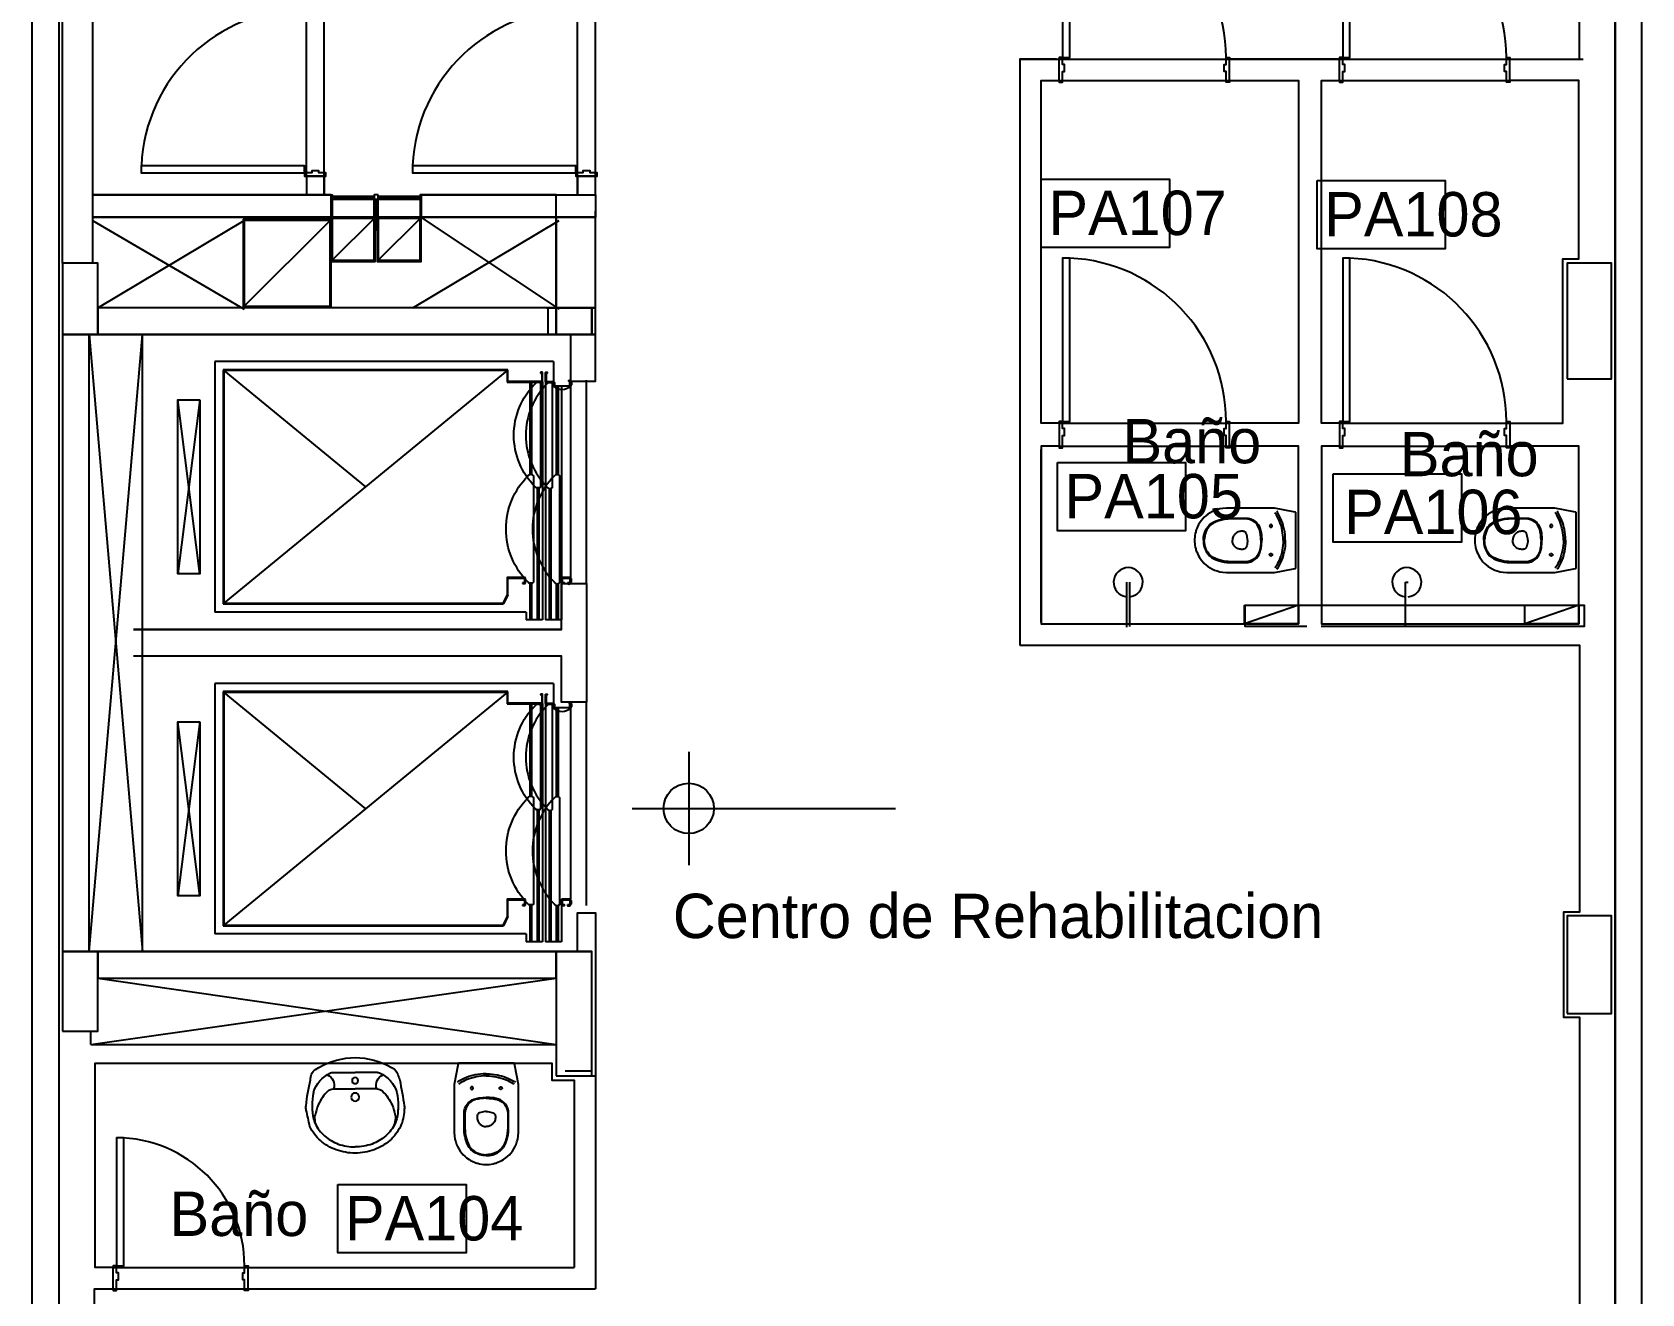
# Model space of a CAD drawing. Header units: millimetres. Extents: x 1473.7 to 1568.7, y 1808.4 to 1881.8.
# Drawn here: x 1500.62 to 1509.68, y 1859.52 to 1866.63 of the extents above; entities that cross this region are included whole.
import ezdxf

# ---------------------------------------------------------------- set-up
doc = ezdxf.new("R2010")
doc.units = ezdxf.units.MM
doc.layers.get('0').update_dxf_attribs({"linetype": 'CONTINUOUS'})
for name, color, linetype in [('0-COTAS-NIVEL', 8, 'CONTINUOUS'), ('0-OBSERVACIONES', 6, 'CONTINUOUS'), ('0000-TEXTO', 7, 'CONTINUOUS'), ('00000-CROQUIS', 6, 'CONTINUOUS'), ('10-CARP-HOJA-PUER', 4, 'CONTINUOUS'), ('10-CARP-MARC', 2, 'CONTINUOUS'), ('10-CARP-SLIA', 14, 'CONTINUOUS'), ('AR - ASCENSOR', 1, 'CONTINUOUS'), ('AR - CAJAS', 1, 'CONTINUOUS'), ('AR - CARPINTERIA 1', 1, 'CONTINUOUS'), ('AR - INST. SANITARIA', 2, 'CONTINUOUS'), ('AR - LADRILLO VISTO', 3, 'CONTINUOUS'), ('AR - PROYECCION 1', 2, 'CONTINUOUS'), ('AR - PROYECCION 2', 1, 'CONTINUOUS'), ('AR - REVESTIMIENTO', 21, 'CONTINUOUS'), ('AR - REVOQUE', 8, 'CONTINUOUS'), ('AV-HUMO', 6, 'CONTINUOUS'), ('AV-PLENO', 9, 'CONTINUOUS'), ('ELEVADOR', 4, 'CONTINUOUS'), ('ES - LINEA OFICIAL', 6, 'CONTINUOUS'), ('ES-COLUMNAS', 5, 'CONTINUOUS'), ('ES-TABIQUES', 5, 'CONTINUOUS'), ('ESTRUCTURA', 3, 'CONTINUOUS'), ('MURO', 7, 'CONTINUOUS'), ('Sanitario_Detalle', 8, 'CONTINUOUS'), ('TEXTO', 7, 'CONTINUOUS')]:
    doc.layers.add(name, color=color, linetype=linetype)

# ---------------------------------------------------------------- blocks, each defined once
blk = doc.blocks.new('Puerta 96.1')
at = {"layer": '10-CARP-HOJA-PUER', "linetype": 'CONTINUOUS'}
blk.add_lwpolyline([(0.02, 0.11), (0.06, 0.11), (0.06, 1.03), (0.02, 1.03), (0.02, 0.11)], dxfattribs=at)
at = {"layer": '10-CARP-MARC', "linetype": 'CONTINUOUS'}
for points in [[(0, 0), (0, -0.01), (0.02, -0.01), (0.02, 0.03), (0.03, 0.03), (0.03, 0.07), (0.02, 0.07), (0.02, 0.11), (0, 0.11), (0, 0.1)], [(0.96, 0), (0.96, -0.01), (0.94, -0.01), (0.94, 0.03), (0.93, 0.03), (0.93, 0.07), (0.94, 0.07), (0.94, 0.11), (0.96, 0.11), (0.96, 0.1)]]:
    blk.add_lwpolyline(points, dxfattribs=at)
at = {"layer": '10-CARP-SLIA', "linetype": 'CONTINUOUS'}
for p, q in [((0, 0.1), (0.96, 0.1)), ((0, 0), (0.96, 0))]:
    blk.add_line(p, q, dxfattribs=at)
blk.add_arc((0.019952, 0.109981), 0.920048, 0.00121, 87.505209, dxfattribs=at)
blk = doc.blocks.new('Puerta 76.1')
at = {"layer": '10-CARP-HOJA-PUER', "linetype": 'CONTINUOUS'}
blk.add_lwpolyline([(0.02, 0.13), (0.06, 0.13), (0.06, 0.85), (0.02, 0.85), (0.02, 0.13)], dxfattribs=at)
at = {"layer": '10-CARP-MARC', "linetype": 'CONTINUOUS'}
for points in [[(0, 0), (0, -0.01), (0.02, -0.01), (0.02, 0.05), (0.03, 0.05), (0.03, 0.09), (0.02, 0.09), (0.02, 0.13), (0, 0.13), (0, 0.12)], [(0.76, 0), (0.76, -0.01), (0.74, -0.01), (0.74, 0.05), (0.73, 0.05), (0.73, 0.09), (0.74, 0.09), (0.74, 0.13), (0.76, 0.13), (0.76, 0.12)]]:
    blk.add_lwpolyline(points, dxfattribs=at)
at = {"layer": '10-CARP-SLIA', "linetype": 'CONTINUOUS'}
for p, q in [((0, 0.12), (0.76, 0.12)), ((0, 0), (0.76, 0))]:
    blk.add_line(p, q, dxfattribs=at)
blk.add_arc((0.02, 0.13), 0.72, 0, 90, dxfattribs=at)
blk = doc.blocks.new('Puerta 96.2')
at = {"layer": '10-CARP-HOJA-PUER', "linetype": 'CONTINUOUS'}
blk.add_lwpolyline([(0.02, 0.13), (0.06, 0.13), (0.06, 1.05), (0.02, 1.05), (0.02, 0.13)], dxfattribs=at)
at = {"layer": '10-CARP-MARC', "linetype": 'CONTINUOUS'}
for points in [[(0, 0), (0, -0.01), (0.02, -0.01), (0.02, 0.05), (0.03, 0.05), (0.03, 0.09), (0.02, 0.09), (0.02, 0.13), (0, 0.13), (0, 0.12)], [(0.96, 0), (0.96, -0.01), (0.94, -0.01), (0.94, 0.05), (0.93, 0.05), (0.93, 0.09), (0.94, 0.09), (0.94, 0.13), (0.96, 0.13), (0.96, 0.12)]]:
    blk.add_lwpolyline(points, dxfattribs=at)
at = {"layer": '10-CARP-SLIA', "linetype": 'CONTINUOUS'}
for p, q in [((0, 0.12), (0.96, 0.12)), ((0, 0), (0.96, 0))]:
    blk.add_line(p, q, dxfattribs=at)
blk.add_arc((0.019952, 0.129981), 0.920048, 0.00121, 87.505209, dxfattribs=at)
blk = doc.blocks.new('Puerta 96.3')
at = {"layer": '10-CARP-HOJA-PUER', "linetype": 'CONTINUOUS'}
blk.add_lwpolyline([(0.02, 0.14), (0.06, 0.14), (0.06, 1.06), (0.02, 1.06), (0.02, 0.14)], dxfattribs=at)
at = {"layer": '10-CARP-MARC', "linetype": 'CONTINUOUS'}
for points in [[(0, 0), (0, -0.01), (0.02, -0.01), (0.02, 0.06), (0.03, 0.06), (0.03, 0.1), (0.02, 0.1), (0.02, 0.14), (0, 0.14), (0, 0.13)], [(0.96, 0), (0.96, -0.01), (0.94, -0.01), (0.94, 0.06), (0.93, 0.06), (0.93, 0.1), (0.94, 0.1), (0.94, 0.14), (0.96, 0.14), (0.96, 0.13)]]:
    blk.add_lwpolyline(points, dxfattribs=at)
at = {"layer": '10-CARP-SLIA', "linetype": 'CONTINUOUS'}
for p, q in [((0, 0.13), (0.96, 0.13)), ((0, 0), (0.96, 0))]:
    blk.add_line(p, q, dxfattribs=at)
blk.add_arc((0.019952, 0.139981), 0.920048, 0.00121, 87.505209, dxfattribs=at)
blk = doc.blocks.new('NIVEL')
at = {"layer": '0-COTAS-NIVEL'}
for p, q in [((0, 0.19519), (0, -0.19519)), ((-0.19519, 0), (0.711572, 0))]:
    blk.add_line(p, q, dxfattribs=at)
blk.add_circle((0, 0), 0.086751, dxfattribs=at)
blk = doc.blocks.new('s_LavMono')
blk.add_lwpolyline([(-0.177466, 0, 0.27095), (0.177466, 0, 0.041198), (0.194898, 0.010194, 0.087147), (0.218258, 0.061123, 0.014423), (0.240622, 0.188455, 0.110985), (0.24, 0.21, 0.102819), (0.22226, 0.288935, 0.093047), (0.169706, 0.358492, 0.087147), (0.093257, 0.403621, 0.087147), (0, 0.42, 0.093047), (-0.093257, 0.403621, 0.102819), (-0.169706, 0.358492, 0.110985), (-0.22226, 0.288935, -0.014423), (-0.24, 0.21, 0.087147), (-0.240622, 0.188455, 0.041198), (-0.218258, 0.061123, 0.27095), (-0.194898, 0.010194), (-0.177466, 0)], format="xyb", close=True)
at = {"layer": 'Sanitario_Detalle'}
for p, q in [((-0.106065, 0.105), (0, 0.105)), ((0.106065, 0.105), (0, 0.105)), ((-0.109754, 0.025), (0, 0.025)), ((0.109754, 0.025), (0, 0.025))]:
    blk.add_line(p, q, dxfattribs=at)
for points in [[(-0.209998, 0.209155, -0.11237), (-0.195145, 0.276099, -0.102819), (-0.14995, 0.335915, -0.093047), (-0.083035, 0.375417, -0.087147), (0, 0.39, -0.087147)], [(0.209998, 0.209155, 0.11237), (0.195145, 0.276099, 0.102819), (0.14995, 0.335915, 0.093047), (0.083035, 0.375417, 0.087147), (0, 0.39, 0.087147)], [(-0.205826, 0.245668, -0.000644), (-0.205677, 0.246541, -0.000644)], [(0.205826, 0.245668, 0.000644), (0.205677, 0.246541, 0.000644)], [(-0.204273, 0.122702, -0.048163), (-0.210622, 0.188455, -0.015067), (-0.209998, 0.209155, -0.015067)], [(-0.134258, 0.116625, -0.092164), (-0.180769, 0.183914, -0.064814), (-0.196027, 0.234757, -0.064814)], [(0.134258, 0.116625, 0.092164), (0.180769, 0.183914, 0.064814), (0.196027, 0.234757, 0.064814)], [(0.204273, 0.122702, 0.048163), (0.210622, 0.188455, 0.015067), (0.209998, 0.209155, 0.015067)]]:
    blk.add_lwpolyline(points, format="xyb", dxfattribs=at)
for centre, radius in [((0, 0.145322), 0.02), ((0, 0.064151), 0.015)]:
    blk.add_circle(centre, radius, dxfattribs=at)
for centre, radius, start, end in [((-0.107207, 0.249282), 0.09, 146.498415, 189.287762), ((0.107207, 0.249282), 0.09, 350.712238, 33.501585), ((-0.05968, 0.165122), 0.150687, 196.350388, 246.340308), ((-0.157063, 0.08655), 0.054233, 291.277313, 19.888798), ((-0.106065, 0.145), 0.04, 225.184262, 270), ((0.157063, 0.08655), 0.054233, 160.111202, 248.722687), ((0.106065, 0.145), 0.04, 270, 314.815738), ((0.05968, 0.165122), 0.150687, 293.659692, 343.649612), ((-0.110119, 0.05), 0.025, 246.340332, 270.288391), ((-0.109754, 0.115), 0.09, 269.509254, 270.000036), ((0.109754, 0.115), 0.09, 269.999964, 270.490746), ((0.110119, 0.05), 0.025, 269.711609, 293.659668)]:
    blk.add_arc(centre, radius, start, end, dxfattribs=at)
blk = doc.blocks.new('RCPLS004')
for p, q in [((-0.124182, -0.085575), (-0.135621, -0.090996)), ((-0.110949, -0.080011), (-0.124182, -0.085575)), ((-0.097979, -0.075253), (-0.110949, -0.080011)), ((-0.096744, -0.087525), (-0.108353, -0.091891)), ((-0.085539, -0.071305), (-0.097979, -0.075253)), ((-0.083423, -0.083193), (-0.096744, -0.087525)), ((-0.074913, -0.068391), (-0.085539, -0.071305)), ((-0.06913, -0.079316), (-0.083423, -0.083193)), ((-0.062185, -0.065438), (-0.074913, -0.068391)), ((-0.056178, -0.076464), (-0.06913, -0.079316)), ((-0.046976, -0.062656), (-0.062185, -0.065438)), ((-0.043147, -0.07421), (-0.056178, -0.076464)), ((-0.033426, -0.060845), (-0.046976, -0.062656)), ((-0.029119, -0.072457), (-0.043147, -0.07421)), ((-0.018199, -0.059545), (-0.033426, -0.060845)), ((-0.015985, -0.071438), (-0.029119, -0.072457)), ((0, -0.059), (-0.018199, -0.059545)), ((0, -0.071), (-0.015985, -0.071438)), ((0, -0.059), (0.018199, -0.059545)), ((0, -0.071), (0.015985, -0.071438)), ((0.015985, -0.071438), (0.029119, -0.072457)), ((0.018199, -0.059545), (0.033426, -0.060845)), ((0.029119, -0.072457), (0.043147, -0.07421)), ((0.033426, -0.060845), (0.046976, -0.062656)), ((0.043147, -0.07421), (0.056178, -0.076464)), ((0.046976, -0.062656), (0.062185, -0.065438)), ((0.056178, -0.076464), (0.06913, -0.079316)), ((0.062185, -0.065438), (0.074913, -0.068391)), ((0.06913, -0.079316), (0.083423, -0.083193)), ((0.074913, -0.068391), (0.085539, -0.071305)), ((0.083423, -0.083193), (0.096744, -0.087525)), ((0.085539, -0.071305), (0.097979, -0.075253)), ((0.096744, -0.087525), (0.108353, -0.091891)), ((0.097979, -0.075253), (0.110949, -0.080011)), ((0.110949, -0.080011), (0.124182, -0.085575)), ((0.124182, -0.085575), (0.135621, -0.090996)), ((-0.158103, -0.103448), (-0.163602, -0.106888)), ((-0.147335, -0.097174), (-0.158103, -0.103448)), ((-0.151402, -0.113418), (-0.157098, -0.116972)), ((-0.142725, -0.108344), (-0.151402, -0.113418)), ((-0.135621, -0.090996), (-0.147335, -0.097174)), ((-0.131151, -0.102179), (-0.142725, -0.108344)), ((-0.120804, -0.097217), (-0.131151, -0.102179)), ((-0.108353, -0.091891), (-0.120804, -0.097217)), ((-0.088322, -0.138375), (-0.0885, -0.140043)), ((-0.0885, -0.140043), (-0.088342, -0.14153)), ((-0.088342, -0.14153), (-0.087821, -0.143117)), ((-0.087768, -0.136768), (-0.088322, -0.138375)), ((-0.087821, -0.143117), (-0.086955, -0.14456)), ((-0.086964, -0.135453), (-0.087768, -0.136768)), ((-0.085938, -0.134355), (-0.086964, -0.135453)), ((-0.086955, -0.14456), (-0.086041, -0.145553)), ((-0.086041, -0.145553), (-0.084883, -0.146416)), ((-0.08473, -0.133493), (-0.085938, -0.134355)), ((-0.084883, -0.146416), (-0.083523, -0.147063)), ((-0.083077, -0.132793), (-0.08473, -0.133493)), ((-0.083523, -0.147063), (-0.0821, -0.147419)), ((-0.081, -0.1325), (-0.083077, -0.132793)), ((-0.0821, -0.147419), (-0.080907, -0.147499)), ((-0.07927, -0.132702), (-0.081, -0.1325)), ((-0.080907, -0.147499), (-0.07949, -0.147346)), ((-0.07949, -0.147346), (-0.077884, -0.146822)), ((-0.077873, -0.133183), (-0.07927, -0.132702)), ((-0.077884, -0.146822), (-0.076531, -0.146023)), ((-0.076604, -0.133923), (-0.077873, -0.133183)), ((-0.075515, -0.134885), (-0.076604, -0.133923)), ((-0.076531, -0.146023), (-0.07548, -0.145077)), ((-0.074542, -0.136187), (-0.075515, -0.134885)), ((-0.07548, -0.145077), (-0.074435, -0.143627)), ((-0.073907, -0.137563), (-0.074542, -0.136187)), ((-0.074435, -0.143627), (-0.073831, -0.142203)), ((-0.073552, -0.139119), (-0.073907, -0.137563)), ((-0.073831, -0.142203), (-0.073523, -0.140584)), ((-0.073523, -0.140584), (-0.073552, -0.139119)), ((0.073523, -0.140584), (0.073552, -0.139119)), ((0.073831, -0.142203), (0.073523, -0.140584)), ((0.073552, -0.139119), (0.073907, -0.137563)), ((0.074435, -0.143627), (0.073831, -0.142203)), ((0.073907, -0.137563), (0.074542, -0.136187)), ((0.07548, -0.145077), (0.074435, -0.143627)), ((0.074542, -0.136187), (0.075515, -0.134885)), ((0.076531, -0.146023), (0.07548, -0.145077)), ((0.075515, -0.134885), (0.076604, -0.133923)), ((0.077884, -0.146822), (0.076531, -0.146023)), ((0.076604, -0.133923), (0.077873, -0.133183)), ((0.077873, -0.133183), (0.07927, -0.132702)), ((0.07949, -0.147346), (0.077884, -0.146822)), ((0.07927, -0.132702), (0.081, -0.1325)), ((0.080907, -0.147499), (0.07949, -0.147346)), ((0.0821, -0.147419), (0.080907, -0.147499)), ((0.081, -0.1325), (0.083077, -0.132793)), ((0.083523, -0.147063), (0.0821, -0.147419)), ((0.083077, -0.132793), (0.08473, -0.133493)), ((0.084883, -0.146416), (0.083523, -0.147063)), ((0.08473, -0.133493), (0.085938, -0.134355)), ((0.086041, -0.145553), (0.084883, -0.146416)), ((0.085938, -0.134355), (0.086964, -0.135453)), ((0.086955, -0.14456), (0.086041, -0.145553)), ((0.087821, -0.143117), (0.086955, -0.14456)), ((0.086964, -0.135453), (0.087768, -0.136768)), ((0.087768, -0.136768), (0.088322, -0.138375)), ((0.088342, -0.14153), (0.087821, -0.143117)), ((0.088322, -0.138375), (0.0885, -0.140043)), ((0.0885, -0.140043), (0.088342, -0.14153)), ((0.108353, -0.091891), (0.120804, -0.097217)), ((0.120804, -0.097217), (0.131151, -0.102179)), ((0.131151, -0.102179), (0.142725, -0.108344)), ((0.135621, -0.090996), (0.147335, -0.097174)), ((0.142725, -0.108344), (0.151402, -0.113418)), ((0.147335, -0.097174), (0.158103, -0.103448)), ((0.151402, -0.113418), (0.157098, -0.116972)), ((0.158103, -0.103448), (0.163602, -0.106888)), ((-0.1255, -0.282118), (-0.124222, -0.267431)), ((-0.124222, -0.267431), (-0.12055, -0.253534)), ((-0.12055, -0.253534), (-0.115124, -0.241421)), ((-0.119449, -0.269195), (-0.1205, -0.282118)), ((-0.117825, -0.261603), (-0.119449, -0.269195)), ((-0.11394, -0.25039), (-0.117825, -0.261603)), ((-0.115124, -0.241421), (-0.107735, -0.230113)), ((-0.108595, -0.240129), (-0.11394, -0.25039)), ((-0.1017, -0.230596), (-0.108595, -0.240129)), ((-0.107735, -0.230113), (-0.099559, -0.220986)), ((-0.09449, -0.223083), (-0.1017, -0.230596)), ((-0.099559, -0.220986), (-0.08942, -0.212606)), ((-0.086469, -0.216644), (-0.09449, -0.223083)), ((-0.08942, -0.212606), (-0.080024, -0.206865)), ((-0.073759, -0.209359), (-0.086469, -0.216644)), ((-0.080024, -0.206865), (-0.069327, -0.202155)), ((-0.060887, -0.204759), (-0.073759, -0.209359)), ((-0.069327, -0.202155), (-0.055138, -0.198213)), ((-0.046105, -0.201418), (-0.060887, -0.204759)), ((-0.055138, -0.198213), (-0.041617, -0.19552)), ((-0.031523, -0.199055), (-0.046105, -0.201418)), ((-0.041617, -0.19552), (-0.029962, -0.193818)), ((-0.016661, -0.197572), (-0.031523, -0.199055)), ((-0.029962, -0.193818), (-0.018882, -0.19272)), ((-0.018882, -0.19272), (-0.008623, -0.19215)), ((0, -0.197), (-0.016661, -0.197572)), ((-0.008623, -0.19215), (0, -0.192)), ((0.008623, -0.19215), (0, -0.192)), ((0, -0.197), (0.016661, -0.197572)), ((0.018882, -0.19272), (0.008623, -0.19215)), ((0.016661, -0.197572), (0.031523, -0.199055)), ((0.029962, -0.193818), (0.018882, -0.19272)), ((0.041617, -0.19552), (0.029962, -0.193818)), ((0.031523, -0.199055), (0.046105, -0.201418)), ((0.055138, -0.198213), (0.041617, -0.19552)), ((0.046105, -0.201418), (0.060887, -0.204759)), ((0.069327, -0.202155), (0.055138, -0.198213)), ((0.060887, -0.204759), (0.073759, -0.209359)), ((0.080024, -0.206865), (0.069327, -0.202155)), ((0.073759, -0.209359), (0.086469, -0.216644)), ((0.08942, -0.212606), (0.080024, -0.206865)), ((0.086469, -0.216644), (0.09449, -0.223083)), ((0.099559, -0.220986), (0.08942, -0.212606)), ((0.09449, -0.223083), (0.1017, -0.230596)), ((0.107735, -0.230113), (0.099559, -0.220986)), ((0.1017, -0.230596), (0.108595, -0.240129)), ((0.115124, -0.241421), (0.107735, -0.230113)), ((0.108595, -0.240129), (0.11394, -0.25039)), ((0.11394, -0.25039), (0.117825, -0.261603)), ((0.12055, -0.253534), (0.115124, -0.241421)), ((0.117825, -0.261603), (0.119449, -0.269195)), ((0.119449, -0.269195), (0.1205, -0.282118)), ((0.124222, -0.267431), (0.12055, -0.253534)), ((0.1255, -0.282118), (0.124222, -0.267431)), ((-0.1255, -0.363299), (-0.1255, -0.282118)), ((-0.1205, -0.282118), (-0.1205, -0.363299)), ((-0.050528, -0.293518), (-0.051, -0.297838)), ((-0.051, -0.297838), (-0.051, -0.307)), ((-0.051, -0.307), (-0.050533, -0.31307)), ((-0.050533, -0.31307), (-0.049658, -0.317777)), ((-0.048934, -0.288984), (-0.050528, -0.293518)), ((-0.049658, -0.317777), (-0.047921, -0.323587)), ((-0.046264, -0.284915), (-0.048934, -0.288984)), ((-0.047921, -0.323587), (-0.045265, -0.329615)), ((-0.043185, -0.281978), (-0.046264, -0.284915)), ((-0.045265, -0.329615), (-0.042318, -0.33457)), ((-0.0385, -0.279298), (-0.043185, -0.281978)), ((-0.042318, -0.33457), (-0.039057, -0.338892)), ((-0.039057, -0.338892), (-0.036654, -0.341551)), ((-0.030225, -0.276434), (-0.0385, -0.279298)), ((-0.036654, -0.341551), (-0.033718, -0.344346)), ((-0.033718, -0.344346), (-0.029439, -0.347717)), ((-0.02315, -0.274578), (-0.030225, -0.276434)), ((-0.029439, -0.347717), (-0.024913, -0.350562)), ((-0.024913, -0.350562), (-0.020674, -0.352673)), ((-0.015895, -0.273207), (-0.02315, -0.274578)), ((-0.020674, -0.352673), (-0.015702, -0.354563)), ((-0.008285, -0.272326), (-0.015895, -0.273207)), ((-0.015702, -0.354563), (-0.010342, -0.355968)), ((-0.010342, -0.355968), (-0.004643, -0.356801)), ((0, -0.272), (-0.008285, -0.272326)), ((-0.004643, -0.356801), (0, -0.357)), ((0, -0.272), (0.008285, -0.272326)), ((0.004643, -0.356801), (0, -0.357)), ((0.010342, -0.355968), (0.004643, -0.356801)), ((0.008285, -0.272326), (0.015895, -0.273207)), ((0.015702, -0.354563), (0.010342, -0.355968)), ((0.020674, -0.352673), (0.015702, -0.354563)), ((0.015895, -0.273207), (0.02315, -0.274578)), ((0.024913, -0.350562), (0.020674, -0.352673)), ((0.02315, -0.274578), (0.030225, -0.276434)), ((0.029439, -0.347717), (0.024913, -0.350562)), ((0.033718, -0.344346), (0.029439, -0.347717)), ((0.030225, -0.276434), (0.0385, -0.279298)), ((0.036654, -0.341551), (0.033718, -0.344346)), ((0.039057, -0.338892), (0.036654, -0.341551)), ((0.0385, -0.279298), (0.043185, -0.281978)), ((0.042318, -0.33457), (0.039057, -0.338892)), ((0.045265, -0.329615), (0.042318, -0.33457)), ((0.043185, -0.281978), (0.046264, -0.284915)), ((0.047921, -0.323587), (0.045265, -0.329615)), ((0.046264, -0.284915), (0.048934, -0.288984)), ((0.049658, -0.317777), (0.047921, -0.323587)), ((0.048934, -0.288984), (0.050528, -0.293518)), ((0.050533, -0.31307), (0.049658, -0.317777)), ((0.050528, -0.293518), (0.051, -0.297838)), ((0.051, -0.307), (0.050533, -0.31307)), ((0.051, -0.297838), (0.051, -0.307)), ((0.1205, -0.282118), (0.1205, -0.363299)), ((0.1255, -0.363299), (0.1255, -0.282118)), ((-0.124835, -0.381151), (-0.1255, -0.363299)), ((-0.124215, -0.388104), (-0.124835, -0.381151)), ((-0.122191, -0.403013), (-0.124215, -0.388104)), ((-0.119164, -0.418081), (-0.122191, -0.403013)), ((-0.1205, -0.363299), (-0.119843, -0.380863)), ((-0.119843, -0.380863), (-0.118297, -0.3954)), ((-0.115468, -0.431962), (-0.119164, -0.418081)), ((-0.118297, -0.3954), (-0.115532, -0.411366)), ((-0.115532, -0.411366), (-0.112195, -0.425221)), ((-0.109717, -0.448896), (-0.115468, -0.431962)), ((-0.112195, -0.425221), (-0.108054, -0.438762)), ((-0.103942, -0.462197), (-0.109717, -0.448896)), ((-0.108054, -0.438762), (-0.1029, -0.452531)), ((-0.1029, -0.452531), (-0.096561, -0.465194)), ((0.1029, -0.452531), (0.096561, -0.465194)), ((0.108054, -0.438762), (0.1029, -0.452531)), ((0.103942, -0.462197), (0.109717, -0.448896)), ((0.112195, -0.425221), (0.108054, -0.438762)), ((0.109717, -0.448896), (0.115468, -0.431962)), ((0.115532, -0.411366), (0.112195, -0.425221)), ((0.115468, -0.431962), (0.119164, -0.418081)), ((0.118297, -0.3954), (0.115532, -0.411366)), ((0.119843, -0.380863), (0.118297, -0.3954)), ((0.119164, -0.418081), (0.122191, -0.403013)), ((0.1205, -0.363299), (0.119843, -0.380863)), ((0.122191, -0.403013), (0.124215, -0.388104)), ((0.124215, -0.388104), (0.124835, -0.381151)), ((0.124835, -0.381151), (0.1255, -0.363299)), ((-0.096858, -0.473918), (-0.103942, -0.462197)), ((-0.086419, -0.486469), (-0.096858, -0.473918)), ((-0.096561, -0.465194), (-0.087423, -0.477956)), ((-0.087423, -0.477956), (-0.077, -0.48845)), ((-0.075842, -0.495831), (-0.086419, -0.486469)), ((-0.077, -0.48845), (-0.067071, -0.495927)), ((-0.062522, -0.504453), (-0.075842, -0.495831)), ((-0.067071, -0.495927), (-0.060147, -0.500053)), ((-0.050085, -0.510249), (-0.062522, -0.504453)), ((-0.060147, -0.500053), (-0.045385, -0.506719)), ((-0.035816, -0.515107), (-0.050085, -0.510249)), ((-0.045385, -0.506719), (-0.034871, -0.51018)), ((-0.018391, -0.518729), (-0.035816, -0.515107)), ((-0.034871, -0.51018), (-0.022731, -0.512975)), ((-0.022731, -0.512975), (-0.011894, -0.514449)), ((0, -0.52), (-0.018391, -0.518729)), ((-0.011894, -0.514449), (0, -0.515)), ((0.011894, -0.514449), (0, -0.515)), ((0, -0.52), (0.018391, -0.518729)), ((0.022731, -0.512975), (0.011894, -0.514449)), ((0.018391, -0.518729), (0.035816, -0.515107)), ((0.034871, -0.51018), (0.022731, -0.512975)), ((0.045385, -0.506719), (0.034871, -0.51018)), ((0.035816, -0.515107), (0.050085, -0.510249)), ((0.060147, -0.500053), (0.045385, -0.506719)), ((0.050085, -0.510249), (0.062522, -0.504453)), ((0.067071, -0.495927), (0.060147, -0.500053)), ((0.062522, -0.504453), (0.075842, -0.495831)), ((0.077, -0.48845), (0.067071, -0.495927)), ((0.075842, -0.495831), (0.086419, -0.486469)), ((0.087423, -0.477956), (0.077, -0.48845)), ((0.086419, -0.486469), (0.096858, -0.473918)), ((0.096561, -0.465194), (0.087423, -0.477956)), ((0.096858, -0.473918), (0.103942, -0.462197)), ((-0.058842, -0.560182), (-0.058842, -0.560182)), ((0.058842, -0.560182), (0.058842, -0.560182))]:
    blk.add_line(p, q)
blk.add_lwpolyline([(0, -0.57), (0.008155, -0.569822), (0.016533, -0.569254), (0.027671, -0.567887), (0.038261, -0.565927), (0.048229, -0.563472), (0.053812, -0.561831), (0.058842, -0.560182), (0.065687, -0.55767), (0.075105, -0.553685), (0.08821, -0.547039), (0.097356, -0.541561), (0.110592, -0.532228), (0.120379, -0.524077), (0.12978, -0.515037), (0.13826, -0.505631), (0.146854, -0.494549), (0.155437, -0.481366), (0.162033, -0.469149), (0.167223, -0.457567), (0.172335, -0.443303), (0.176515, -0.427357), (0.179278, -0.410624), (0.1805, -0.3905), (0.1805, -0.12), (0.160798, -0.012536), (0.159251, -0.004098), (0.158628, -0.002439), (0.158014, -0.001616), (0.157219, -0.000917), (0.156113, -0.000327), (0.154333, 0), (0, 0), (-0.154333, 0), (-0.156113, -0.000327), (-0.157219, -0.000917), (-0.158014, -0.001616), (-0.158628, -0.002439), (-0.159251, -0.004098), (-0.160798, -0.012536), (-0.1805, -0.12), (-0.1805, -0.3905), (-0.179278, -0.410624), (-0.176515, -0.427357), (-0.172335, -0.443303), (-0.167223, -0.457567), (-0.162033, -0.469149), (-0.155437, -0.481366), (-0.146854, -0.494549), (-0.13826, -0.505631), (-0.12978, -0.515037), (-0.120379, -0.524077), (-0.110592, -0.532228), (-0.097356, -0.541561), (-0.08821, -0.547039), (-0.075105, -0.553685), (-0.065687, -0.55767), (-0.058842, -0.560182), (-0.053812, -0.561831), (-0.048229, -0.563472), (-0.038261, -0.565927), (-0.027671, -0.567887), (-0.016533, -0.569254), (-0.008155, -0.569822)], close=True)

msp = doc.modelspace()

# ---------------------------------------------------------------- linework, layer by layer
at = {"color": 5}
for p, q in [((1506.404941, 1866.353462), (1506.404941, 1866.473462)), ((1507.364941, 1866.353462), (1507.364941, 1866.473462)), ((1507.982441, 1866.353462), (1507.982441, 1866.473462)), ((1508.942441, 1866.348462), (1508.942441, 1866.473462)), ((1506.404941, 1864.423462), (1506.404941, 1864.293462)), ((1507.364941, 1864.293462), (1507.364941, 1864.423462)), ((1507.982441, 1864.423462), (1507.982441, 1864.293462)), ((1508.942441, 1864.423462), (1508.942441, 1864.293462)), ((1500.954941, 1860.923462), (1500.954941, 1860.998462)), ((1500.954941, 1860.923462), (1503.574941, 1860.923462)), ((1501.079941, 1859.548462), (1501.079941, 1859.668462)), ((1501.839941, 1859.548462), (1501.839941, 1859.668462))]:
    msp.add_line(p, q, dxfattribs=at)
at = {"color": 2}
for p, q in [((1503.694941, 1865.813436), (1503.794941, 1865.813436)), ((1503.574941, 1865.623436), (1503.574941, 1865.708436)), ((1503.774941, 1860.748462), (1503.794941, 1860.748462))]:
    msp.add_line(p, q, dxfattribs=at)
for points in [[(1503.794941, 1865.813436), (1503.694941, 1865.813436), (1503.694941, 1865.708436), (1503.794941, 1865.708436)], [(1502.307459, 1865.708436), (1502.313653, 1865.708436), (1502.313653, 1865.435901), (1502.307459, 1865.435901)], [(1502.572266, 1865.708436), (1502.549636, 1865.708436), (1502.549636, 1865.68366), (1502.572266, 1865.68366)], [(1502.814443, 1865.708436), (1502.808249, 1865.708436), (1502.808249, 1865.435901), (1502.814443, 1865.435901)], [(1503.574941, 1865.708436), (1503.794941, 1865.708436), (1503.794941, 1865.58377), (1503.574941, 1865.58377)], [(1503.527565, 1864.923436), (1503.774941, 1864.923436), (1503.774941, 1865.073436), (1503.527565, 1865.073436)], [(1503.794941, 1865.073436), (1503.774941, 1865.073436), (1503.774941, 1864.923436), (1503.794941, 1864.923436)], [(1503.654941, 1864.660638), (1503.794941, 1864.660638), (1503.794941, 1864.923436), (1503.654941, 1864.923436)]]:
    msp.add_lwpolyline(points, close=True, dxfattribs=at)
for points in [[(1502.549636, 1865.699871), (1502.313653, 1865.699871)], [(1502.549636, 1865.693546), (1502.313653, 1865.693546)], [(1502.549636, 1865.68366), (1502.313653, 1865.68366), (1502.317497, 1865.6888)], [(1502.549636, 1865.6888), (1502.313653, 1865.6888)], [(1502.808861, 1865.68366), (1502.572266, 1865.68366), (1502.549636, 1865.68366)], [(1502.808249, 1865.699871), (1502.572266, 1865.699871)], [(1502.808249, 1865.693546), (1502.572266, 1865.693546)], [(1502.808249, 1865.6888), (1502.572266, 1865.6888)]]:
    msp.add_lwpolyline(points, dxfattribs=at)
at = {"layer": '0-OBSERVACIONES'}
for points in [[(1500.964941, 1865.323436), (1500.794941, 1865.323436), (1500.794941, 1868.988483), (1500.964941, 1868.988483)], [(1502.268521, 1865.813436), (1502.168521, 1865.813436), (1502.168521, 1865.708436), (1502.268521, 1865.708436)], [(1500.964941, 1865.58377), (1502.307459, 1865.58377), (1502.307459, 1865.708436), (1500.964941, 1865.708436)], [(1502.814443, 1865.58377), (1503.574941, 1865.58377), (1503.574941, 1865.708436), (1502.814443, 1865.708436)], [(1503.574941, 1865.073436), (1503.794941, 1865.073436), (1503.794941, 1865.58377), (1503.574941, 1865.58377)]]:
    msp.add_lwpolyline(points, close=True, dxfattribs=at)
for points in [[(1500.964941, 1866.213756), (1500.964941, 1865.323436)], [(1502.168521, 1865.813436), (1502.268521, 1865.813436)], [(1502.313653, 1865.575773), (1502.313653, 1865.708436)], [(1502.549024, 1865.581967), (1502.549024, 1865.68366)], [(1502.555218, 1865.505708), (1502.555218, 1865.68366)], [(1502.566684, 1865.505708), (1502.566684, 1865.68366)], [(1502.572878, 1865.581967), (1502.572878, 1865.68366)], [(1502.814443, 1865.581967), (1502.814443, 1865.708436)], [(1503.574941, 1865.58377), (1500.964941, 1865.58377)], [(1503.574941, 1864.923436), (1503.574941, 1865.58377)], [(1503.794941, 1864.998436), (1503.794941, 1865.616972)]]:
    msp.add_lwpolyline(points, dxfattribs=at)
at = {"layer": '00000-CROQUIS'}
for points in [[(1503.574941, 1865.58377), (1503.794941, 1865.58377)], [(1503.581191, 1865.58377), (1503.794941, 1865.58377)], [(1503.519941, 1865.073436), (1503.758703, 1865.073436)]]:
    msp.add_lwpolyline(points, dxfattribs=at)
at = {"layer": 'AR - ASCENSOR', "linetype": 'CONTINUOUS'}
for p, q in [((1501.653227, 1864.76978), (1501.653228, 1863.358903)), ((1503.559938, 1864.76978), (1501.653227, 1864.76978)), ((1503.559938, 1864.76978), (1503.559938, 1864.658494)), ((1501.699227, 1864.72378), (1501.699228, 1863.404903)), ((1503.301688, 1864.72378), (1501.699227, 1864.72378)), ((1501.703227, 1864.71978), (1501.703228, 1863.408903)), ((1501.703227, 1864.71978), (1502.500458, 1864.064342)), ((1503.297688, 1864.71978), (1501.703227, 1864.71978)), ((1503.297688, 1864.71978), (1501.703228, 1863.408903)), ((1503.297688, 1864.71978), (1503.297688, 1864.654578)), ((1503.297688, 1864.654578), (1503.494966, 1864.654578)), ((1503.301688, 1864.658578), (1503.301688, 1864.72378)), ((1503.492966, 1864.658578), (1503.301688, 1864.658578)), ((1503.425966, 1864.654578), (1503.425966, 1864.131665)), ((1503.435966, 1864.654578), (1503.435966, 1864.131665)), ((1503.494966, 1864.70978), (1503.486966, 1864.70978)), ((1503.486966, 1864.70978), (1503.486966, 1864.70578)), ((1503.486966, 1864.70578), (1503.492966, 1864.70578)), ((1503.492966, 1864.70578), (1503.492966, 1864.658578)), ((1503.496966, 1864.656578), (1503.496966, 1864.70778)), ((1503.496966, 1864.656578), (1503.496966, 1863.31478)), ((1503.513938, 1864.656578), (1503.513938, 1863.31478)), ((1503.744942, 1863.519807), (1503.744941, 1864.664578)), ((1501.569372, 1863.574342), (1501.444941, 1864.554342)), ((1501.569372, 1864.554342), (1501.444941, 1863.574342)), ((1503.574938, 1864.629578), (1503.574938, 1864.131665)), ((1503.584938, 1864.629578), (1503.584938, 1864.131665)), ((1503.604938, 1864.629578), (1503.604938, 1863.31478)), ((1503.654938, 1864.631578), (1503.654936, 1863.554807)), ((1503.466966, 1864.058764), (1503.466966, 1863.31478)), ((1503.476966, 1864.058764), (1503.476966, 1863.31478)), ((1503.533938, 1864.058764), (1503.533938, 1863.31478)), ((1503.543938, 1864.058764), (1503.543938, 1863.31478)), ((1503.297689, 1863.552807), (1503.297689, 1863.456807)), ((1503.398726, 1863.554807), (1503.299689, 1863.554807)), ((1503.400726, 1863.521807), (1503.400726, 1863.552807)), ((1503.301689, 1863.550807), (1503.396726, 1863.550807)), ((1503.301689, 1863.456637), (1503.301689, 1863.550807)), ((1503.383904, 1863.523807), (1503.383904, 1863.519807)), ((1503.396726, 1863.523807), (1503.383904, 1863.523807)), ((1503.383904, 1863.519807), (1503.398726, 1863.519807)), ((1503.396726, 1863.550807), (1503.396726, 1863.523807)), ((1503.425966, 1863.522602), (1503.425966, 1863.31478)), ((1503.435966, 1863.522602), (1503.435966, 1863.31478)), ((1503.574939, 1863.522602), (1503.574938, 1863.31478)), ((1503.584939, 1863.522602), (1503.584938, 1863.31478)), ((1501.699228, 1863.404903), (1503.277397, 1863.404903)), ((1501.703228, 1863.408903), (1503.273723, 1863.408903)), ((1503.297689, 1863.456807), (1503.273723, 1863.408903)), ((1503.301689, 1863.456637), (1503.277397, 1863.404903)), ((1503.405966, 1863.358903), (1501.653228, 1863.358903)), ((1503.405966, 1863.358903), (1503.405966, 1863.31478)), ((1503.496966, 1863.31478), (1503.405966, 1863.31478)), ((1503.604938, 1863.31478), (1503.513938, 1863.31478)), ((1501.653227, 1862.957293), (1501.653228, 1861.546416)), ((1503.559938, 1862.957293), (1501.653227, 1862.957293)), ((1503.559938, 1862.957293), (1503.559938, 1862.846007)), ((1501.699227, 1862.911293), (1501.699228, 1861.592416)), ((1503.301688, 1862.911293), (1501.699227, 1862.911293)), ((1501.703227, 1862.907293), (1501.703228, 1861.596416)), ((1501.703227, 1862.907293), (1502.500458, 1862.251855)), ((1503.297688, 1862.907293), (1501.703227, 1862.907293)), ((1503.297688, 1862.907293), (1501.703228, 1861.596416)), ((1503.297688, 1862.907293), (1503.297688, 1862.842091)), ((1503.297688, 1862.842091), (1503.494965, 1862.842091)), ((1503.301688, 1862.846091), (1503.301688, 1862.911293)), ((1503.492965, 1862.846091), (1503.301688, 1862.846091)), ((1503.425965, 1862.842091), (1503.425965, 1862.319178)), ((1503.435965, 1862.842091), (1503.435965, 1862.319178)), ((1503.494965, 1862.897293), (1503.486965, 1862.897293)), ((1503.486965, 1862.897293), (1503.486965, 1862.893293)), ((1503.486965, 1862.893293), (1503.492965, 1862.893293)), ((1503.492965, 1862.893293), (1503.492965, 1862.846091)), ((1503.496965, 1862.844091), (1503.496965, 1862.895293)), ((1503.496965, 1862.844091), (1503.496965, 1861.502293)), ((1503.513938, 1862.844091), (1503.513938, 1861.502293)), ((1503.744942, 1861.70732), (1503.744941, 1862.852091)), ((1501.569371, 1861.761855), (1501.444941, 1862.741855)), ((1501.569371, 1862.741855), (1501.444941, 1861.761855)), ((1503.574938, 1862.817091), (1503.574938, 1862.319178)), ((1503.584938, 1862.817091), (1503.584938, 1862.319178)), ((1503.654938, 1862.819091), (1503.654936, 1861.74232)), ((1503.466965, 1862.246277), (1503.466965, 1861.502293)), ((1503.476965, 1862.246277), (1503.476965, 1861.502293)), ((1503.533938, 1862.246277), (1503.533938, 1861.502293)), ((1503.543938, 1862.246277), (1503.543938, 1861.502293)), ((1503.297689, 1861.74032), (1503.297689, 1861.64432)), ((1503.398726, 1861.74232), (1503.299689, 1861.74232)), ((1503.400726, 1861.70932), (1503.400726, 1861.74032)), ((1503.301689, 1861.73832), (1503.396726, 1861.73832)), ((1503.301689, 1861.64415), (1503.301689, 1861.73832)), ((1503.383904, 1861.71132), (1503.383904, 1861.70732)), ((1503.396726, 1861.71132), (1503.383904, 1861.71132)), ((1503.383904, 1861.70732), (1503.398726, 1861.70732)), ((1503.396726, 1861.73832), (1503.396726, 1861.71132)), ((1503.425966, 1861.710114), (1503.425965, 1861.502293)), ((1503.435966, 1861.710114), (1503.435965, 1861.502293)), ((1503.574939, 1861.710114), (1503.574938, 1861.502293)), ((1503.584939, 1861.710114), (1503.584938, 1861.502293)), ((1503.604938, 1861.70732), (1503.604938, 1861.502293)), ((1501.699228, 1861.592416), (1503.277397, 1861.592416)), ((1501.703228, 1861.596416), (1503.273723, 1861.596416)), ((1503.297689, 1861.64432), (1503.273723, 1861.596416)), ((1503.301689, 1861.64415), (1503.277397, 1861.592416)), ((1503.405966, 1861.546416), (1501.653228, 1861.546416)), ((1503.405966, 1861.546416), (1503.405965, 1861.502293)), ((1503.496965, 1861.502293), (1503.405965, 1861.502293)), ((1503.604938, 1861.502293), (1503.513938, 1861.502293))]:
    msp.add_line(p, q, dxfattribs=at)
for points in [[(1503.456966, 1864.063764, -0.414214), (1503.456966, 1864.646073, -0.414214), (1503.461966, 1864.651073, -0.414214), (1503.481966, 1864.651073, -0.414214), (1503.486966, 1864.646073), (1503.486966, 1864.063764), (1503.481966, 1864.058764), (1503.461966, 1864.058764)], [(1503.523938, 1864.646073, 0.414214), (1503.523938, 1864.063764, 0.414214), (1503.528938, 1864.058764, 0.414214), (1503.548938, 1864.058764, 0.414214), (1503.553938, 1864.063764), (1503.553938, 1864.646073), (1503.548938, 1864.651073), (1503.528938, 1864.651073)], [(1503.644938, 1864.664578, -0.414214), (1503.652938, 1864.664578, -0.414214), (1503.654938, 1864.662578, -0.414214), (1503.654938, 1864.631578, 0.414214), (1503.652938, 1864.629578, -0.414214), (1503.562938, 1864.629578, -0.414214), (1503.560938, 1864.631578, -0.414214), (1503.560938, 1864.652578), (1503.558938, 1864.654578), (1503.515938, 1864.654578), (1503.513938, 1864.656578), (1503.513938, 1864.70778), (1503.515938, 1864.70978), (1503.523938, 1864.70978), (1503.523938, 1864.70578), (1503.517938, 1864.70578), (1503.517938, 1864.658578), (1503.558938, 1864.658578), (1503.564938, 1864.652578), (1503.564938, 1864.633578), (1503.650938, 1864.633578), (1503.650938, 1864.660578), (1503.644938, 1864.660578)], [(1503.415966, 1863.527602, -0.414214), (1503.415966, 1864.126665, -0.414214), (1503.420966, 1864.131665, -0.414214), (1503.440966, 1864.131665, -0.414214), (1503.445966, 1864.126665), (1503.445966, 1863.527602), (1503.440966, 1863.522602), (1503.420966, 1863.522602)], [(1503.564938, 1864.126665, 0.414214), (1503.564939, 1863.527602, 0.414214), (1503.569939, 1863.522602, 0.414214), (1503.589939, 1863.522602, 0.414214), (1503.594939, 1863.527602), (1503.594938, 1864.126665), (1503.589938, 1864.131665), (1503.569938, 1864.131665)], [(1503.638117, 1863.523807, 0.414214), (1503.638117, 1863.519807, 0.414214), (1503.652939, 1863.519807, 0.414214), (1503.654939, 1863.521807, 0.414214), (1503.654939, 1863.552807), (1503.652939, 1863.554807), (1503.606939, 1863.554807), (1503.604939, 1863.552807), (1503.604939, 1863.521807), (1503.606939, 1863.519807), (1503.621761, 1863.519807), (1503.621761, 1863.523807), (1503.608939, 1863.523807), (1503.608939, 1863.550807), (1503.650939, 1863.550807), (1503.650939, 1863.523807)], [(1503.456965, 1862.251277, -0.414214), (1503.456965, 1862.833586, -0.414214), (1503.461965, 1862.838586, -0.414214), (1503.481965, 1862.838586, -0.414214), (1503.486965, 1862.833586), (1503.486965, 1862.251277), (1503.481965, 1862.246277), (1503.461965, 1862.246277)], [(1503.523938, 1862.833586, 0.414214), (1503.523938, 1862.251277, 0.414214), (1503.528938, 1862.246277, 0.414214), (1503.548938, 1862.246277, 0.414214), (1503.553938, 1862.251277), (1503.553938, 1862.833586), (1503.548938, 1862.838586), (1503.528938, 1862.838586)], [(1503.644938, 1862.852091, -0.414214), (1503.652938, 1862.852091, -0.414214), (1503.654938, 1862.850091, -0.414214), (1503.654938, 1862.819091, 0.414214), (1503.652938, 1862.817091, -0.414214), (1503.562938, 1862.817091, -0.414214), (1503.560938, 1862.819091, -0.414214), (1503.560938, 1862.840091), (1503.558938, 1862.842091), (1503.515938, 1862.842091), (1503.513938, 1862.844091), (1503.513938, 1862.895293), (1503.515938, 1862.897293), (1503.523938, 1862.897293), (1503.523938, 1862.893293), (1503.517938, 1862.893293), (1503.517938, 1862.846091), (1503.558938, 1862.846091), (1503.564938, 1862.840091), (1503.564938, 1862.821091), (1503.650938, 1862.821091), (1503.650938, 1862.848091), (1503.644938, 1862.848091)], [(1503.415966, 1861.715114, -0.414214), (1503.415965, 1862.314178, -0.414214), (1503.420965, 1862.319178, -0.414214), (1503.440965, 1862.319178, -0.414214), (1503.445965, 1862.314178), (1503.445966, 1861.715114), (1503.440966, 1861.710114), (1503.420966, 1861.710114)], [(1503.564938, 1862.314178, 0.414214), (1503.564939, 1861.715114, 0.414214), (1503.569939, 1861.710114, 0.414214), (1503.589939, 1861.710114, 0.414214), (1503.594939, 1861.715114), (1503.594938, 1862.314178), (1503.589938, 1862.319178), (1503.569938, 1862.319178)], [(1503.638117, 1861.71132, 0.414214), (1503.638117, 1861.70732, 0.414214), (1503.652939, 1861.70732, 0.414214), (1503.654939, 1861.70932, 0.414214), (1503.654939, 1861.74032), (1503.652939, 1861.74232), (1503.606939, 1861.74232), (1503.604939, 1861.74032), (1503.604939, 1861.70932), (1503.606939, 1861.70732), (1503.621761, 1861.70732), (1503.621761, 1861.71132), (1503.608939, 1861.71132), (1503.608939, 1861.73832), (1503.650939, 1861.73832), (1503.650939, 1861.71132)]]:
    msp.add_lwpolyline(points, format="xyb", close=True, dxfattribs=at)
for points in [[(1501.569372, 1864.554342), (1501.569372, 1863.574342), (1501.444941, 1863.574342), (1501.444941, 1864.554342)], [(1501.569371, 1862.741855), (1501.569371, 1861.761855), (1501.444941, 1861.761855), (1501.444941, 1862.741855)]]:
    msp.add_lwpolyline(points, close=True, dxfattribs=at)
for centre, start, end in [((1503.494966, 1864.70778), 0, 90), ((1503.494966, 1864.656578), 270, 0), ((1503.299689, 1863.552807), 90, 180), ((1503.398726, 1863.552807), 0, 90), ((1503.398726, 1863.521807), 270, 0), ((1503.494965, 1862.895293), 0, 90), ((1503.494965, 1862.844091), 270, 0), ((1503.299689, 1861.74032), 90, 180), ((1503.398726, 1861.74032), 0, 90), ((1503.398726, 1861.70932), 270, 0)]:
    msp.add_arc(centre, 0.002, start, end, dxfattribs=at)
at = {"layer": 'AR - CAJAS'}
for p, q in [((1507.752441, 1863.397836), (1507.449482, 1863.293462)), ((1509.329941, 1863.397836), (1509.026982, 1863.293462))]:
    msp.add_line(p, q, dxfattribs=at)
for points in [[(1507.449482, 1863.397836), (1507.752441, 1863.397836), (1507.752441, 1863.293462), (1507.449482, 1863.293462)], [(1509.026982, 1863.397836), (1509.329941, 1863.397836), (1509.329941, 1863.293462), (1509.026982, 1863.293462)]]:
    msp.add_lwpolyline(points, close=True, dxfattribs=at)
at = {"layer": 'AR - LADRILLO VISTO', "linetype": 'CONTINUOUS'}
for points in [[(1500.624941, 1847.433528), (1500.624941, 1873.703528), (1500.774941, 1873.703528), (1500.774941, 1847.433528), (1500.774941, 1847.433528), (1500.774941, 1847.433528), (1500.624941, 1847.433528)], [(1509.684941, 1847.433528), (1509.684941, 1873.703528), (1509.534941, 1873.703528), (1509.534941, 1847.433528), (1509.534941, 1847.433528), (1509.534941, 1847.433528), (1509.684941, 1847.433528)]]:
    msp.add_lwpolyline(points, dxfattribs=at)
at = {"layer": 'AR - PROYECCION 1'}
for points in [[(1501.244941, 1861.448462), (1501.244941, 1864.923436)], [(1503.604941, 1863.260949), (1501.194941, 1863.260949)]]:
    msp.add_lwpolyline(points, dxfattribs=at)
at = {"layer": 'AR - PROYECCION 2'}
for points in [[(1500.964941, 1865.565532), (1501.818136, 1865.065532)], [(1500.994941, 1865.073436), (1501.818136, 1865.565532)], [(1502.767164, 1865.073436), (1503.590358, 1865.565532)], [(1502.814443, 1865.581967), (1503.590358, 1865.065532)], [(1500.944941, 1861.448462), (1501.244941, 1864.923436)], [(1500.944941, 1864.923436), (1501.244941, 1861.448462)], [(1500.954941, 1860.923462), (1503.574941, 1861.298462)], [(1500.994941, 1861.298462), (1503.574941, 1860.923462)]]:
    msp.add_lwpolyline(points, dxfattribs=at)
at = {"layer": 'AR - REVESTIMIENTO', "linetype": 'CONTINUOUS'}
for points in [[(1506.404941, 1864.423462), (1506.304941, 1864.423462), (1506.304941, 1866.353462), (1506.404941, 1866.353462)], [(1507.364941, 1866.353462), (1507.752441, 1866.353462), (1507.752441, 1864.423462), (1507.364941, 1864.423462)], [(1507.982441, 1864.423462), (1507.882441, 1864.423462), (1507.882441, 1866.353462), (1507.982441, 1866.353462)], [(1508.942441, 1864.423462), (1509.239941, 1864.423462), (1509.239941, 1864.423462), (1509.239941, 1864.423462), (1509.239941, 1865.348436), (1509.329941, 1865.348436), (1509.329941, 1866.353462), (1508.942441, 1866.353462)], [(1506.404941, 1864.293462), (1506.304941, 1864.293462), (1506.304941, 1863.293462), (1507.752441, 1863.293462), (1507.752441, 1864.293462), (1507.364941, 1864.293462)], [(1507.982441, 1864.293462), (1507.882441, 1864.293462), (1507.882441, 1863.293462), (1509.329941, 1863.293462), (1509.329941, 1864.293462), (1508.942441, 1864.293462)], [(1501.079941, 1859.668462), (1500.979941, 1859.668462), (1500.979941, 1860.818462), (1503.549941, 1860.818462), (1503.549941, 1860.723462), (1503.674941, 1860.723462), (1503.674941, 1859.668436)], [(1501.839941, 1859.668462), (1503.674941, 1859.668462)]]:
    msp.add_lwpolyline(points, dxfattribs=at)
at = {"layer": 'AR - REVOQUE', "linetype": 'CONTINUOUS'}
for points in [[(1509.334941, 1866.473462), (1509.334941, 1868.868483), (1509.244941, 1868.868483), (1509.244941, 1869.558483), (1509.334941, 1869.558483), (1509.334941, 1872.973528), (1509.244941, 1872.973528), (1509.244942, 1873.482044), (1509.194941, 1873.482044)], [(1501.549941, 1871.703436), (1500.964941, 1871.703436), (1500.964941, 1869.448483), (1501.004941, 1869.448483), (1501.004941, 1868.978483), (1500.964942, 1868.978483), (1500.964941, 1865.708436)], [(1506.390668, 1866.473462), (1506.184941, 1866.473462), (1506.184941, 1863.173462)], [(1506.184941, 1866.473462), (1506.404941, 1866.473462)], [(1507.982441, 1866.473462), (1507.364941, 1866.473462)], [(1507.364941, 1866.473462), (1507.982441, 1866.473462)], [(1508.942441, 1866.473462), (1509.354941, 1866.473462)], [(1502.168521, 1865.813436), (1502.168521, 1865.708436)], [(1502.268521, 1865.813436), (1502.268521, 1865.708436)], [(1502.808249, 1865.708436), (1503.694941, 1865.708436), (1503.694941, 1865.813436)], [(1500.964941, 1865.708436), (1502.168521, 1865.708436)], [(1502.268521, 1865.708436), (1502.313653, 1865.708436)], [(1502.572266, 1865.708436), (1502.549636, 1865.708436)], [(1501.194941, 1863.260949), (1503.604941, 1863.260949), (1503.604941, 1863.519807), (1503.744941, 1863.519807), (1503.744941, 1862.852091), (1503.604941, 1862.852091), (1503.604941, 1863.110949), (1501.194941, 1863.110949)], [(1506.184941, 1863.173462), (1509.334941, 1863.173462), (1509.334941, 1861.668462), (1509.244941, 1861.668462), (1509.244941, 1861.078462), (1509.334941, 1861.078462), (1509.334941, 1857.106075), (1509.244941, 1857.106075), (1509.244941, 1856.416075), (1509.334941, 1856.416075), (1509.334941, 1852.678528), (1509.244941, 1852.678528), (1509.244941, 1851.938528), (1509.334941, 1851.938528), (1509.334941, 1848.283528), (1509.244941, 1848.283528), (1509.244941, 1847.783528), (1508.884941, 1847.783528), (1508.884941, 1847.683528)], [(1503.694938, 1861.448462), (1503.694938, 1861.665867), (1503.794941, 1861.665867), (1503.794941, 1860.728462)], [(1503.794941, 1860.728462), (1503.794941, 1859.548462)], [(1503.794941, 1856.041498), (1503.794941, 1857.081075), (1503.554941, 1857.081075), (1503.554941, 1856.816075), (1501.064941, 1856.816075), (1501.064941, 1857.056075), (1500.974941, 1857.056075), (1500.974941, 1859.548462), (1501.079941, 1859.548462)], [(1501.839941, 1859.548462), (1503.794941, 1859.548462)]]:
    msp.add_lwpolyline(points, dxfattribs=at)
at = {"layer": 'AV-HUMO'}
for points in [[(1501.811942, 1865.571726), (1501.811942, 1865.076208), (1502.307459, 1865.076208), (1502.307459, 1865.571726)], [(1501.818136, 1865.565532), (1501.818136, 1865.082402), (1502.301265, 1865.082402), (1502.301265, 1865.565532)], [(1502.313653, 1865.575773), (1502.313653, 1865.340402), (1502.549024, 1865.340402), (1502.549024, 1865.575773)], [(1502.572878, 1865.575773), (1502.572878, 1865.340402), (1502.808249, 1865.340402), (1502.808249, 1865.575773)]]:
    msp.add_lwpolyline(points, close=True, dxfattribs=at)
for points in [[(1502.549024, 1865.581967), (1502.307459, 1865.581967), (1502.307459, 1865.334208), (1502.555218, 1865.334208), (1502.555218, 1865.581967)], [(1502.566684, 1865.581967), (1502.566684, 1865.334208), (1502.814443, 1865.334208), (1502.814443, 1865.581967), (1502.572878, 1865.581967)]]:
    msp.add_lwpolyline(points, dxfattribs=at)
at = {"layer": 'AV-PLENO'}
for p, q in [((1502.301265, 1865.565532), (1501.818136, 1865.082402)), ((1502.549024, 1865.575773), (1502.313653, 1865.340402)), ((1502.808249, 1865.575773), (1502.572878, 1865.340402))]:
    msp.add_line(p, q, dxfattribs=at)
at = {"layer": 'ELEVADOR'}
for p, q in [((1506.786441, 1863.273875), (1506.786441, 1863.527475)), ((1506.801375, 1863.527475), (1506.801375, 1863.277605)), ((1508.354593, 1863.273875), (1508.354593, 1863.527475)), ((1508.354593, 1863.527475), (1508.369527, 1863.527475))]:
    msp.add_line(p, q, dxfattribs=at)
for centre in [(1506.79391, 1863.527475), (1508.362062, 1863.527475)]:
    msp.add_arc(centre, 0.082047, 275.220601, 264.777435, dxfattribs=at)
at = {"layer": 'ES - LINEA OFICIAL'}
for p, q in [((1509.534941, 1847.433528), (1509.534941, 1880.129025)), ((1500.774941, 1879.670034), (1500.774941, 1847.433528))]:
    msp.add_line(p, q, dxfattribs=at)
at = {"layer": 'ES-COLUMNAS', "linetype": 'CONTINUOUS'}
for points in [[(1500.794941, 1864.923436), (1500.994941, 1864.923436), (1500.994941, 1865.323436), (1500.794941, 1865.323436)], [(1509.264941, 1864.673436), (1509.514941, 1864.673436), (1509.514941, 1865.323436), (1509.264941, 1865.323436)], [(1503.574941, 1864.923436), (1503.774941, 1864.923436), (1503.774941, 1865.073436), (1503.574941, 1865.073436)], [(1509.264941, 1861.098462), (1509.514941, 1861.098462), (1509.514941, 1861.648462), (1509.264941, 1861.648462)], [(1500.794941, 1860.998462), (1500.994941, 1860.998462), (1500.994941, 1861.448462), (1500.794941, 1861.448462)], [(1503.574941, 1860.748462), (1503.774941, 1860.748462), (1503.774941, 1861.448462), (1503.574941, 1861.448462)]]:
    msp.add_lwpolyline(points, close=True, dxfattribs=at)
at = {"layer": 'ES-TABIQUES', "linetype": 'CONTINUOUS'}
for points in [[(1500.994941, 1865.073436), (1500.994941, 1864.923436), (1503.574941, 1864.923436), (1503.574941, 1865.073436)], [(1500.794941, 1861.448462), (1500.944941, 1861.448462), (1500.944941, 1864.923436), (1500.794941, 1864.923436)], [(1500.994941, 1861.448462), (1500.994941, 1861.298462), (1503.574941, 1861.298462), (1503.574941, 1861.448462)]]:
    msp.add_lwpolyline(points, close=True, dxfattribs=at)
at = {"layer": 'ESTRUCTURA', "linetype": 'CONTINUOUS'}
for p, q in [((1500.774941, 1865.073436), (1500.774941, 1861.298462)), ((1503.774941, 1864.923436), (1500.924941, 1864.923436)), ((1500.923174, 1861.448462), (1503.624941, 1861.448462)), ((1500.934698, 1861.448462), (1503.774941, 1861.448462)), ((1503.774941, 1860.773436), (1503.624941, 1860.773436))]:
    msp.add_line(p, q, dxfattribs=at)
at = {"layer": 'MURO'}
for p, q in [((1503.624941, 1865.073436), (1501.199941, 1865.073436)), ((1503.624941, 1864.923436), (1500.924941, 1864.923436)), ((1503.724941, 1864.923436), (1501.274941, 1864.923436))]:
    msp.add_line(p, q, dxfattribs=at)
at = {"layer": 'MURO', "linetype": 'CONTINUOUS'}
msp.add_lwpolyline([(1506.304941, 1863.302755), (1506.304941, 1864.274515)], dxfattribs=at)
at = {"layer": 'MURO', "color": 4}
msp.add_lwpolyline([(1507.799941, 1863.278242), (1507.452162, 1863.278242), (1507.452162, 1863.398142), (1509.360326, 1863.398142), (1509.360326, 1863.278242), (1507.879941, 1863.278242)], dxfattribs=at)
at = {"layer": 'TEXTO'}
for points in [[(1506.304573, 1865.797102), (1507.026721, 1865.797102), (1507.026721, 1865.412695), (1506.304573, 1865.412695)], [(1507.856903, 1865.789292), (1508.57905, 1865.789292), (1508.57905, 1865.404884), (1507.856903, 1865.404884)], [(1506.395298, 1864.201768), (1507.117446, 1864.201768), (1507.117446, 1863.81736), (1506.395298, 1863.81736)], [(1507.947628, 1864.13774), (1508.669776, 1864.13774), (1508.669776, 1863.753332), (1507.947628, 1863.753332)], [(1502.345043, 1860.134897), (1503.067191, 1860.134897), (1503.067191, 1859.75049), (1502.345043, 1859.75049)]]:
    msp.add_lwpolyline(points, close=True, dxfattribs=at)

# ---------------------------------------------------------------- block references
at = {"linetype": 'CONTINUOUS'}
for p in [(1506.404941, 1864.293462), (1507.982441, 1864.293462)]:
    msp.add_blockref('Puerta 96.3', p, dxfattribs=at)
at = {"xscale": 1.63529, "yscale": 1.63529}
msp.add_blockref('NIVEL', (1504.320503, 1862.253482), dxfattribs=at)
at = {"layer": 'AR - CARPINTERIA 1', "linetype": 'CONTINUOUS'}
for name, p in [('Puerta 96.2', (1506.404941, 1866.353462)), ('Puerta 96.2', (1507.982441, 1866.353462)), ('Puerta 76.1', (1501.079941, 1859.548462))]:
    msp.add_blockref(name, p, dxfattribs=at)
at = {"layer": 'AR - CARPINTERIA 1', "linetype": 'CONTINUOUS', "rotation": 90}
for p in [(1502.268521, 1865.813436), (1503.794941, 1865.813436)]:
    msp.add_blockref('Puerta 96.1', p, dxfattribs=at)
at = {"layer": 'AR - INST. SANITARIA', "linetype": 'CONTINUOUS', "rotation": 270}
for p in [(1507.737441, 1863.763462), (1509.314941, 1863.763462)]:
    msp.add_blockref('RCPLS004', p, dxfattribs=at)
at = {"layer": 'AR - INST. SANITARIA', "linetype": 'CONTINUOUS', "xscale": -1.14843, "yscale": 1.14843, "rotation": 180}
msp.add_blockref('s_LavMono', (1502.442762, 1860.794829), dxfattribs=at)
at = {"layer": 'AR - INST. SANITARIA', "linetype": 'CONTINUOUS'}
msp.add_blockref('RCPLS004', (1503.181004, 1860.818462), dxfattribs=at)

# ---------------------------------------------------------------- texts
at = {"layer": '0000-TEXTO', "char_height": 0.25, "attachment_point": 1}
for s, insert, width in [('Baño', (1506.762025, 1864.447477), 0.722222), ('Baño', (1508.323411, 1864.374337), 0.722222), ('Centro de Rehabilitacion', (1504.231039, 1861.773302), 4.069444), ('Baño', (1501.398185, 1860.095788), 0.722222)]:
    msp.add_mtext(s, dxfattribs=dict(at, insert=insert, width=width))
at = {"layer": 'TEXTO'}
for s, p in [('PA107', (1506.344987, 1865.482577)), ('PA108', (1507.897317, 1865.474766)), ('PA105', (1506.435713, 1863.887242)), ('PA106', (1508.009659, 1863.798452)), ('PA104', (1502.385458, 1859.820372))]:
    msp.add_text(s, height=0.25, dxfattribs=at).set_placement(p)

doc.saveas('drawing.dxf')
